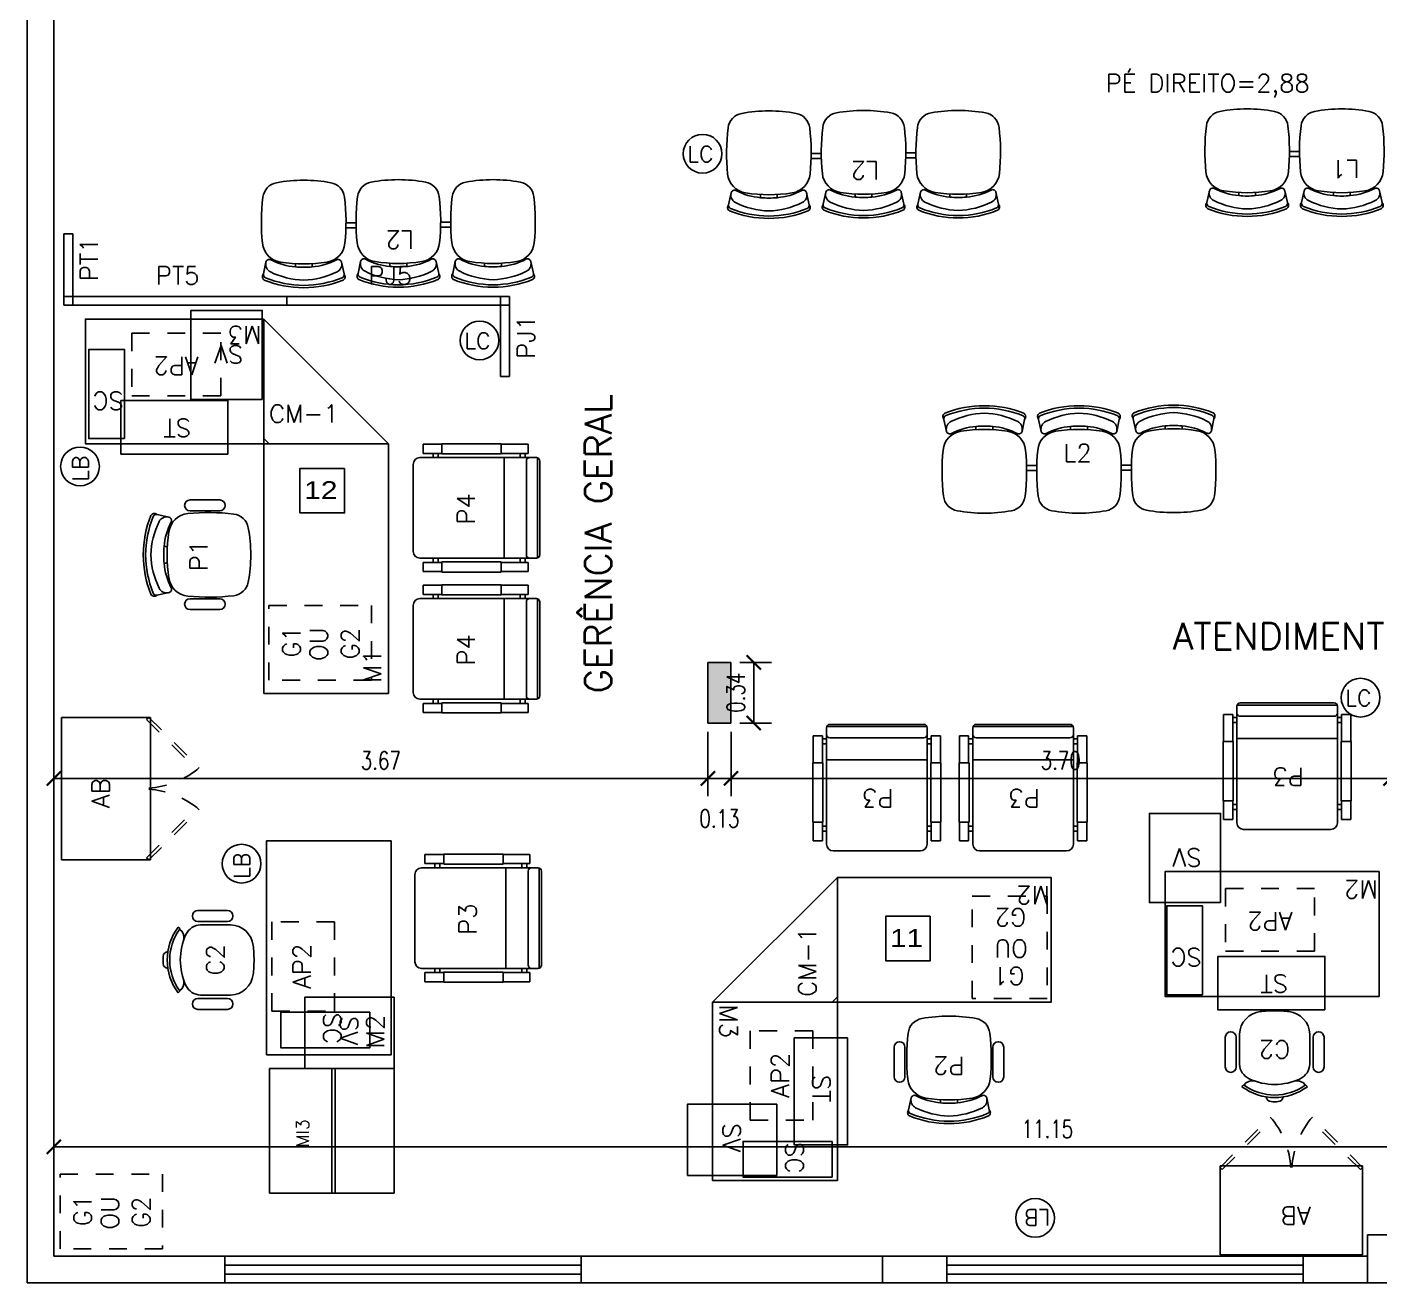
# Model space of a CAD drawing. Extents: x -36.1 to 57, y 1.4 to 46.9.
# Drawn here: x -12.51 to -4.92, y 2.07 to 9.11 of the extents above; entities that cross this region are included whole.
import ezdxf

# ---------------------------------------------------------------- set-up
doc = ezdxf.new("R2010")
doc.units = 0
doc.header["$LTSCALE"] = 0.02
doc.header["$PDMODE"] = 2
doc.linetypes.add('HIDDEN', pattern=[0.375, 0.25, -0.125])
doc.linetypes.add('HIDDEN2', pattern=[0.1875, 0.125, -0.0625])
doc.layers.get('0').update_dxf_attribs({"linetype": 'CONTINUOUS'})
doc.layers.get('DEFPOINTS').update_dxf_attribs({"linetype": 'CONTINUOUS'})
for name, color, linetype in [('ACESSORIOS', 6, 'CONTINUOUS'), ('BLOCOS', 1, 'CONTINUOUS'), ('CADEIRAS', 6, 'CONTINUOUS'), ('CODIGO', 6, 'CONTINUOUS'), ('COTAS', 6, 'CONTINUOUS'), ('DIVBIOMBO', 3, 'CONTINUOUS'), ('ESQUADRIA', 1, 'CONTINUOUS'), ('MESAS', 1, 'CONTINUOUS'), ('PAREDE-SOL', 251, 'CONTINUOUS'), ('PAREDES', 7, 'CONTINUOUS'), ('TEXTO', 7, 'CONTINUOUS'), ('TEXTO-F', 6, 'CONTINUOUS')]:
    doc.layers.add(name, color=color, linetype=linetype)
doc.styles.add('COTAS', font='romans.shx', dxfattribs={"width": 0.75})
doc.styles.add('NUMERO', font='arial.ttf', dxfattribs={"width": 1.2, "height": 0.4})
doc.styles.add('ROMANS', font='simplex.shx')
doc.dimstyles.new('COTAS', dxfattribs={"dimtxt": 0.1, "dimasz": 0.08, "dimexe": 0.1, "dimexo": 0.05, "dimgap": 0.05, "dimtad": 1, "dimzin": 0, "dimdsep": 46, "dimtxsty": 'COTAS', "dimblk1": 'ARCHTICK', "dimblk2": 'ARCHTICK', "dimsah": 1, "dimcen": 2.5, "dimclrt": 1, "dimadec": 0, "dimazin": 0, "dimtfac": 1, "dimtdec": 4, "dimtmove": 2, "dimatfit": 3, "dimldrblk": 'ARCHTICK', "dimfxl": 1, "dimtvp": 1, "dimtolj": 1, "dimtzin": 0, "dimarcsym": 0})

# ---------------------------------------------------------------- blocks, each defined once
blk = doc.blocks.new('MI3')
at = {"layer": 'MESAS'}
for p, q in [((0.7, 0), (0, 0)), ((0, -0.7), (0, 0)), ((0.7, -0.7), (0.7, 0)), ((0.7, -0.35), (0, -0.35)), ((0.7, -0.37), (0, -0.37)), ((0.7, -0.7), (0, -0.7))]:
    blk.add_line(p, q, dxfattribs=at)
at = {"layer": 'CODIGO', "style": 'ROMANS'}
blk.add_text('MI3', height=0.07, dxfattribs=at).set_placement((0.2581, -0.2223, -0.64))
blk = doc.blocks.new('LB')
at = {"layer": 'ACESSORIOS'}
blk.add_circle((0, 0), 0.1086, dxfattribs=at)
at = {"layer": 'CODIGO', "style": 'ROMANS'}
blk.add_text('LB', height=0.09, dxfattribs=at).set_placement((-0.0855, -0.047))
blk = doc.blocks.new('M2')
at = {"layer": 'MESAS'}
blk.add_lwpolyline([(0, 0), (0, 0.7), (1.2, 0.7), (1.2, 0)], close=True, dxfattribs=at)
at = {"layer": 'CODIGO', "style": 'ROMANS'}
blk.add_text('M2', height=0.1, dxfattribs=at).set_placement((0.0072, 0.0501))
blk = doc.blocks.new('P3')
at = {"layer": 'CADEIRAS'}
for p, q in [((0, 0), (0, -0.1057)), ((0, 0), (0.0517, 0)), ((0.0517, 0), (0.0517, -0.1057)), ((0.0752, -0.6353), (0.0752, 0.0183)), ((0.1128, 0.0559), (0.6016, 0.0559)), ((0.6392, -0.6353), (0.6392, 0.0183)), ((0.6627, 0), (0.7144, 0)), ((0.6627, 0), (0.6627, -0.1057)), ((0.7144, 0), (0.7144, -0.1057)), ((0.0517, -0.0557), (0.0752, -0.0557)), ((0.6392, -0.0557), (0.6627, -0.0557)), ((-0.0023, -0.4387), (-0.0023, -0.1057)), ((-0.0023, -0.1057), (0.054, -0.1057)), ((0.0517, -0.0839), (0.0752, -0.0839)), ((0.054, -0.4387), (0.054, -0.1057)), ((0.6392, -0.0839), (0.6627, -0.0839)), ((0.6604, -0.1057), (0.7167, -0.1057)), ((0.6604, -0.4387), (0.6604, -0.1057)), ((0.7167, -0.4387), (0.7167, -0.1057)), ((-0.0023, -0.4387), (0.054, -0.4387)), ((0, -0.4387), (0, -0.5891)), ((0.0517, -0.4387), (0.0517, -0.5891)), ((0.0752, -0.4545), (0.6392, -0.4545)), ((0.6604, -0.4387), (0.7167, -0.4387)), ((0.6627, -0.4387), (0.6627, -0.5891)), ((0.7144, -0.4387), (0.7144, -0.5891)), ((0, -0.5891), (0.0517, -0.5891)), ((0.0517, -0.5448), (0.0752, -0.5448)), ((0.0517, -0.573), (0.0752, -0.573)), ((0.6204, -0.5792), (0.094, -0.5792)), ((0.6627, -0.5448), (0.6392, -0.5448)), ((0.6627, -0.573), (0.6392, -0.573)), ((0.6627, -0.5891), (0.7144, -0.5891)), ((0.6381, -0.6416), (0.0763, -0.6416)), ((0.6204, -0.6541), (0.094, -0.6541))]:
    blk.add_line(p, q, dxfattribs=at)
for centre, radius, start, end in [((0.1128, 0.0183), 0.0376, 90, 180), ((0.6016, 0.0183), 0.0376, 0, 90), ((0.094, -0.598), 0.0188, 90, 180), ((0.6204, -0.598), 0.0188, 0, 90), ((0.094, -0.6353), 0.0188, 180, 270), ((0.6204, -0.6353), 0.0188, 270, 0)]:
    blk.add_arc(centre, radius, start, end, dxfattribs=at)
at = {"layer": 'CODIGO', "style": 'ROMANS'}
blk.add_text('P3', height=0.1, dxfattribs=at).set_placement((0.2635, -0.2902))
blk = doc.blocks.new('_ARCHTICK')
at = {"color": 0, "linetype": 'ByBlock', "const_width": 0.15}
blk.add_lwpolyline([(-0.5, -0.5), (0.5, 0.5)], dxfattribs=at)
blk = doc.blocks.new('*D62')
at = {"color": 0, "linetype": 'ByBlock'}
for p, q in [((-8.563, 24.1912), (-8.563, 23.8306)), ((-4.863, 24.1708), (-4.863, 23.8306)), ((-8.563, 23.9306), (-4.863, 23.9306))]:
    blk.add_line(p, q, dxfattribs=at)
at = {"layer": 'DEFPOINTS', "color": 0, "linetype": 'ByBlock'}
for p in [(-8.563, 24.2412), (-4.863, 24.2208), (-4.863, 23.9306)]:
    blk.add_point(p, dxfattribs=at)
at = {"color": 0, "linetype": 'ByBlock', "xscale": 0.08, "yscale": 0.08, "zscale": 0.08, "rotation": 180}
blk.add_blockref('_ARCHTICK', (-8.563, 23.9306), dxfattribs=at)
at = {"color": 0, "linetype": 'ByBlock', "xscale": 0.08, "yscale": 0.08, "zscale": 0.08}
blk.add_blockref('_ARCHTICK', (-4.863, 23.9306), dxfattribs=at)
at = {"color": 1, "linetype": 'ByBlock', "insert": (-6.713, 24.0306), "char_height": 0.1, "attachment_point": 5, "style": 'COTAS'}
blk.add_mtext('\\A1;3.70', dxfattribs=at)
blk = doc.blocks.new('*D61')
at = {"color": 0, "linetype": 'ByBlock'}
for p, q in [((-12.3626, 21.4003), (-12.3626, 21.964)), ((-1.2133, 21.3003), (-1.2133, 21.964)), ((-12.3626, 21.864), (-1.2133, 21.864))]:
    blk.add_line(p, q, dxfattribs=at)
at = {"layer": 'DEFPOINTS', "color": 0, "linetype": 'ByBlock'}
for p in [(-1.2133, 21.864), (-12.3626, 21.3503), (-1.2133, 21.2503)]:
    blk.add_point(p, dxfattribs=at)
at = {"color": 0, "linetype": 'ByBlock', "xscale": 0.08, "yscale": 0.08, "zscale": 0.08, "rotation": 180}
blk.add_blockref('_ARCHTICK', (-12.3626, 21.864), dxfattribs=at)
at = {"color": 0, "linetype": 'ByBlock', "xscale": 0.08, "yscale": 0.08, "zscale": 0.08}
blk.add_blockref('_ARCHTICK', (-1.2133, 21.864), dxfattribs=at)
at = {"color": 1, "linetype": 'ByBlock', "insert": (-6.788, 21.964), "char_height": 0.1, "attachment_point": 5, "style": 'COTAS'}
blk.add_mtext('\\A1;11.15', dxfattribs=at)
blk = doc.blocks.new('ST')
at = {"layer": 'ACESSORIOS'}
blk.add_lwpolyline([(0, 0), (0, -0.3), (0.6, -0.3), (0.6, 0)], close=True, dxfattribs=at)
at = {"layer": 'CODIGO', "style": 'ROMANS'}
blk.add_text('ST', height=0.1, dxfattribs=at).set_placement((0.2067, -0.1973))
blk = doc.blocks.new('M3')
at = {"layer": 'MESAS'}
blk.add_lwpolyline([(0, 0), (0, 0.7), (1, 0.7), (1, 0)], close=True, dxfattribs=at)
at = {"layer": 'CODIGO', "style": 'ROMANS'}
blk.add_text('M3', height=0.1, dxfattribs=at).set_placement((0.0126, 0.0393))
blk = doc.blocks.new('CM-1')
at = {"layer": 'MESAS'}
blk.add_lwpolyline([(-0.03, 0.7), (-0.03, 0.03), (0, 0), (0.67, 0)], close=True, dxfattribs=at)
at = {"layer": 'CODIGO', "style": 'ROMANS'}
blk.add_text('CM-1', height=0.1, dxfattribs=at).set_placement((0.0001, 0.1187))
blk = doc.blocks.new('*D63')
at = {"color": 0, "linetype": 'ByBlock'}
for p, q in [((-8.693, 24.1912), (-8.693, 23.8306)), ((-12.3626, 21.3003), (-12.3626, 24.0306)), ((-8.693, 23.9306), (-12.3626, 23.9306))]:
    blk.add_line(p, q, dxfattribs=at)
at = {"layer": 'DEFPOINTS', "color": 0, "linetype": 'ByBlock'}
for p in [(-8.693, 24.2412), (-12.3626, 23.9306), (-12.3626, 21.2503)]:
    blk.add_point(p, dxfattribs=at)
at = {"color": 0, "linetype": 'ByBlock', "xscale": 0.08, "yscale": 0.08, "zscale": 0.08, "rotation": 180}
blk.add_blockref('_ARCHTICK', (-12.3626, 23.9306), dxfattribs=at)
at = {"color": 0, "linetype": 'ByBlock', "xscale": 0.08, "yscale": 0.08, "zscale": 0.08}
blk.add_blockref('_ARCHTICK', (-8.693, 23.9306), dxfattribs=at)
at = {"color": 1, "linetype": 'ByBlock', "insert": (-10.5278, 24.0306), "char_height": 0.1, "attachment_point": 5, "style": 'COTAS'}
blk.add_mtext('\\A1;3.67', dxfattribs=at)
blk = doc.blocks.new('C2')
at = {"layer": 'CADEIRAS'}
for p, q in [((-0.1982, -0.0915), (-0.2039, -0.084)), ((-0.1822, -0.1051), (-0.1916, -0.0924)), ((0.141, -0.1051), (0.1505, -0.0924)), ((0.1571, -0.0915), (0.1627, -0.084)), ((-0.2978, -0.3612), (-0.2978, -0.1947)), ((-0.2367, -0.3612), (-0.2367, -0.1947)), ((0.1956, -0.3612), (0.1956, -0.1947)), ((0.2567, -0.3612), (0.2567, -0.1947)), ((-0.218, -0.3574), (-0.218, -0.237)), ((0.1768, -0.237), (0.1768, -0.3574))]:
    blk.add_line(p, q, dxfattribs=at)
for centre, radius, start, end in [((-0.0206, -0.3284), 0.329, 86.41668, 93.58332), ((-0.0206, -0.3284), 0.3055, 53.1301, 126.8699), ((-0.0206, -0.3284), 0.2914, 54.0396, 125.9604), ((-0.0394, -0.0281), 0.0282, 93.58332, 176.62809), ((-0.0018, -0.0281), 0.0282, 3.37191, 86.41668), ((-0.1236, -0.2134), 0.094, 114.93883, 178.30739), ((-0.1944, -0.0887), 0.0047, 216.8699, 305.9604), ((-0.1458, -0.0545), 0.0623, 234.34051, 285.73963), ((-0.0206, -0.435), 0.3384, 90, 114.93883), ((-0.0206, -0.435), 0.3384, 65.06117, 90), ((0.1047, -0.0545), 0.0623, 254.26037, 305.65949), ((0.0825, -0.2134), 0.094, 1.69261, 65.06117), ((0.1533, -0.0887), 0.0047, 234.0396, 323.1301), ((-0.2672, -0.1947), 0.0306, 0, 180), ((0.675, -0.237), 0.893, 178.30739, 180), ((-0.7162, -0.237), 0.893, 0, 1.69261), ((0.2261, -0.1947), 0.0306, 0, 180), ((-0.2672, -0.3612), 0.0306, 180, 0), ((0.487, -0.3574), 0.705, 180, 181.72928), ((-0.0861, -0.3747), 0.1316, 181.72928, 263.15503), ((0.045, -0.3747), 0.1316, 276.84497, 358.27072), ((-0.5282, -0.3574), 0.705, 358.27072, 360), ((0.2261, -0.3612), 0.0306, 180, 0), ((-0.0206, 0.1713), 0.6815, 263.15503, 270), ((-0.0206, 0.1713), 0.6815, 270, 276.84497)]:
    blk.add_arc(centre, radius, start, end, dxfattribs=at)
at = {"layer": 'CODIGO', "style": 'ROMANS'}
blk.add_text('C2', height=0.1, dxfattribs=at).set_placement((-0.1076, -0.3426))
blk = doc.blocks.new('AP2')
at = {"layer": 'ACESSORIOS', "linetype": 'HIDDEN'}
blk.add_lwpolyline([(0, 0), (0, -0.35), (0.5, -0.35), (0.5, 0)], close=True, dxfattribs=at)
at = {"layer": 'CODIGO', "style": 'ROMANS'}
blk.add_text('AP2', height=0.1, dxfattribs=at).set_placement((0.1246, -0.2173))
blk = doc.blocks.new('P1')
at = {"layer": 'CADEIRAS'}
for p, q in [((0, 0), (0, 0.0179)), ((0.094, 0), (0.094, 0.0179)), ((-0.2599, -0.2945), (-0.2599, -0.128)), ((-0.1988, -0.2945), (-0.1988, -0.128)), ((0.2939, -0.2945), (0.2939, -0.128)), ((0.355, -0.2945), (0.355, -0.128))]:
    blk.add_line(p, q, dxfattribs=at)
for points in [[(0.2736, 0.059, 0.481357), (0.2683, 0.0917, 0.097119), (0.047, 0.1343, 0.097119), (-0.1743, 0.0917, 0.481357), (-0.1796, 0.059)], [(0, 0.0179, 0.100785), (-0.1375, -0.0221, -0.49505), (-0.1646, -0.0095), (-0.1793, 0.0573, -0.365963), (-0.168, 0.0787, -0.0944), (0.047, 0.1213, -0.0944), (0.262, 0.0787, -0.365963), (0.2733, 0.0573), (0.2586, -0.0095, -0.49505), (0.2315, -0.0221, 0.100785), (0.094, 0.0179, 0.100785)], [(0.2592, -0.0068, 0.344642), (0.2342, 0.0454, 0.1068), (0.047, 0.0925, 0.1068), (-0.1402, 0.0454, 0.344642), (-0.1652, -0.0068)]]:
    blk.add_lwpolyline(points, format="xyb", dxfattribs=at)
blk.add_lwpolyline([(-0.084, -0.0089, 0.340817), (-0.1843, -0.1148, 0.05523), (-0.182, -0.3735, 0.328643), (-0.1056, -0.4548, 0.09095), (0.1996, -0.4548, 0.328643), (0.276, -0.3735, 0.05523), (0.2783, -0.1148, 0.340817), (0.178, -0.0089, 0.077917)], format="xyb", close=True, dxfattribs=at)
for centre, radius, start, end in [((0.047, -0.4945), 0.5146, 84.75947, 95.24053), ((-0.2294, -0.128), 0.0306, 0, 180), ((0.3245, -0.128), 0.0306, 0, 180), ((-0.2294, -0.2945), 0.0306, 180, 0), ((0.3245, -0.2945), 0.0306, 180, 0)]:
    blk.add_arc(centre, radius, start, end, dxfattribs=at)
at = {"layer": 'CODIGO', "style": 'ROMANS'}
blk.add_text('P1', height=0.1, dxfattribs=at).set_placement((-0.0456, -0.2262))
blk = doc.blocks.new('AB')
at = {"layer": 'CODIGO', "linetype": 'HIDDEN2'}
for p, q in [((0, -0.491), (0.281, -0.7729)), ((0.0127, -0.4782), (0.2937, -0.7602)), ((0.7873, -0.4782), (0.5063, -0.7602)), ((0.8, -0.491), (0.519, -0.7729)), ((0.281, -0.7729), (0.2937, -0.7602)), ((0.519, -0.7729), (0.5063, -0.7602))]:
    blk.add_line(p, q, dxfattribs=at)
for centre, start, end in [((-0.0946, -0.4559), 321.91991, 355.92269), ((0.8946, -0.4559), 184.07731, 218.08009)]:
    blk.add_arc(centre, 0.4933, start, end, dxfattribs=at)
at = {"layer": 'MESAS'}
for p, q in [((0, 0), (0.8, 0)), ((0, 0), (0, -0.5)), ((0.8, 0), (0.8, -0.5)), ((0, -0.5), (0.013, -0.5)), ((0.013, -0.5), (0.782, -0.5)), ((0.782, -0.5), (0.8, -0.5)), ((0.8, -0.5), (0.787, -0.5))]:
    blk.add_line(p, q, dxfattribs=at)
at = {"layer": 'MESAS', "linetype": 'HIDDEN2'}
for p, q in [((0.0127, -0.4782), (0, -0.491)), ((0.7873, -0.4782), (0.8, -0.491))]:
    blk.add_line(p, q, dxfattribs=at)
at = {"layer": 'CODIGO', "style": 'ROMANS'}
blk.add_text('AB', height=0.1, dxfattribs=at).set_placement((0.291, -0.2702))
blk = doc.blocks.new('G1OUG2')
at = {"layer": 'ACESSORIOS', "linetype": 'HIDDEN'}
blk.add_lwpolyline([(0, 0), (-0.42, 0), (-0.42, 0.575), (0, 0.575)], close=True, dxfattribs=at)
at = {"layer": 'CODIGO', "style": 'ROMANS'}
for s, p in [('G1', (-0.2929, 0.3982)), ('OU', (-0.3119, 0.245)), ('G2', (-0.3024, 0.0697))]:
    blk.add_text(s, height=0.1, dxfattribs=at).set_placement(p)
blk = doc.blocks.new('SC')
at = {"layer": 'ACESSORIOS'}
blk.add_lwpolyline([(0, 0), (0, -0.5), (0.2, -0.5), (0.2, 0)], close=True, dxfattribs=at)
at = {"layer": 'CODIGO', "style": 'ROMANS'}
blk.add_text('SC', height=0.1, dxfattribs=at).set_placement((0.0035, -0.2615))
blk = doc.blocks.new('SV')
at = {"layer": 'ACESSORIOS'}
blk.add_lwpolyline([(0, 0), (0, -0.5), (0.4, -0.5), (0.4, 0)], close=True, dxfattribs=at)
at = {"layer": 'CODIGO', "style": 'ROMANS'}
blk.add_text('SV', height=0.1, dxfattribs=at).set_placement((0.107, -0.3031))
blk = doc.blocks.new('*D59')
at = {"color": 0, "linetype": 'ByBlock'}
for p, q in [((-8.513, 24.5812), (-8.3358, 24.5812)), ((-8.4358, 24.2412), (-8.4358, 24.5812)), ((-8.513, 24.2412), (-8.3358, 24.2412))]:
    blk.add_line(p, q, dxfattribs=at)
at = {"layer": 'DEFPOINTS', "color": 0, "linetype": 'ByBlock'}
for p in [(-8.563, 24.5812), (-8.4358, 24.5812), (-8.563, 24.2412)]:
    blk.add_point(p, dxfattribs=at)
at = {"color": 0, "linetype": 'ByBlock', "xscale": 0.08, "yscale": 0.08, "zscale": 0.08}
for p, rotation in [((-8.4358, 24.5812), 90), ((-8.4358, 24.2412), 270)]:
    blk.add_blockref('_ARCHTICK', p, dxfattribs=dict(at, rotation=rotation))
at = {"color": 1, "linetype": 'ByBlock', "insert": (-8.5358, 24.4112), "char_height": 0.1, "attachment_point": 5, "rotation": 90, "style": 'COTAS'}
blk.add_mtext('\\A1;0.34', dxfattribs=at)
blk = doc.blocks.new('*D64')
at = {"color": 0, "linetype": 'ByBlock'}
for p, q in [((-8.693, 24.1912), (-8.693, 23.8306)), ((-8.563, 24.1912), (-8.563, 23.8306)), ((-8.693, 23.9306), (-8.563, 23.9306))]:
    blk.add_line(p, q, dxfattribs=at)
at = {"layer": 'DEFPOINTS', "color": 0, "linetype": 'ByBlock'}
for p in [(-8.693, 24.2412), (-8.563, 24.2412), (-8.563, 23.9306)]:
    blk.add_point(p, dxfattribs=at)
at = {"color": 0, "linetype": 'ByBlock', "xscale": 0.08, "yscale": 0.08, "zscale": 0.08, "rotation": 180}
blk.add_blockref('_ARCHTICK', (-8.693, 23.9306), dxfattribs=at)
at = {"color": 0, "linetype": 'ByBlock', "xscale": 0.08, "yscale": 0.08, "zscale": 0.08}
blk.add_blockref('_ARCHTICK', (-8.563, 23.9306), dxfattribs=at)
at = {"color": 1, "linetype": 'ByBlock', "insert": (-8.628, 23.7056), "char_height": 0.1, "attachment_point": 5, "style": 'COTAS'}
blk.add_mtext('\\A1;0.13', dxfattribs=at)
blk = doc.blocks.new('LC')
at = {"layer": 'ACESSORIOS'}
blk.add_circle((0, 0), 0.1086, dxfattribs=at)
at = {"layer": 'CODIGO', "style": 'ROMANS'}
blk.add_text('LC', height=0.09, dxfattribs=at).set_placement((-0.0855, -0.047))
blk = doc.blocks.new('A$C33302E0F')
at = {"layer": 'CADEIRAS'}
for p, q in [((0.1848, 0.4548), (0.1848, 0.4727)), ((0.2788, 0.4548), (0.2788, 0.4727)), ((0.7159, 0.4548), (0.7159, 0.4727)), ((0.8099, 0.4548), (0.8099, 0.4727)), ((1.247, 0.4578), (1.247, 0.4757)), ((1.341, 0.4578), (1.341, 0.4757)), ((0.4682, 0.2529), (0.5265, 0.2529)), ((0.4682, 0.2529), (0.4779, 0.2529)), ((0.9994, 0.2559), (1.0576, 0.2559)), ((1.0003, 0.2277), (1.0567, 0.2277)), ((0.4692, 0.2247), (0.5256, 0.2247))]:
    blk.add_line(p, q, dxfattribs=at)
for points in [[(0.4584, 0.5138, 0.481357), (0.4531, 0.5465, 0.097119), (0.2318, 0.5891, 0.097119), (0.0105, 0.5465, 0.481357), (0.0052, 0.5138)], [(0.1848, 0.4727, 0.100785), (0.0473, 0.4327, -0.49505), (0.0202, 0.4453), (0.0055, 0.5121, -0.365963), (0.0168, 0.5335, -0.0944), (0.2318, 0.5761, -0.0944), (0.4468, 0.5335, -0.365963), (0.4581, 0.5121), (0.4434, 0.4453, -0.49505), (0.4163, 0.4327, 0.100785), (0.2788, 0.4727, 0.100785)], [(0.444, 0.448, 0.344642), (0.419, 0.5003, 0.1068), (0.2318, 0.5474, 0.1068), (0.0446, 0.5003, 0.344642), (0.0196, 0.448)], [(0.9895, 0.5138, 0.481357), (0.9842, 0.5465, 0.097119), (0.7629, 0.5891, 0.097119), (0.5417, 0.5465, 0.481357), (0.5363, 0.5138)], [(0.7159, 0.4727, 0.100785), (0.5784, 0.4327, -0.49505), (0.5513, 0.4453), (0.5366, 0.5121, -0.365963), (0.548, 0.5335, -0.0944), (0.7629, 0.5761, -0.0944), (0.9779, 0.5335, -0.365963), (0.9892, 0.5121), (0.9746, 0.4453, -0.49505), (0.9475, 0.4327, 0.100785), (0.8099, 0.4727, 0.100785)], [(0.9752, 0.448, 0.344642), (0.9501, 0.5003, 0.1068), (0.7629, 0.5474, 0.1068), (0.5758, 0.5003, 0.344642), (0.5507, 0.448)], [(1.5206, 0.5168, 0.481357), (1.5153, 0.5495, 0.097119), (1.294, 0.5921, 0.097119), (1.0728, 0.5495, 0.481357), (1.0675, 0.5168)], [(1.247, 0.4757, 0.100785), (1.1095, 0.4357, -0.49505), (1.0824, 0.4483), (1.0677, 0.5151, -0.365963), (1.0791, 0.5365, -0.0944), (1.294, 0.5791, -0.0944), (1.509, 0.5365, -0.365963), (1.5203, 0.5151), (1.5057, 0.4483, -0.49505), (1.4786, 0.4357, 0.100785), (1.341, 0.4757, 0.100785)], [(1.5063, 0.451, 0.344642), (1.4812, 0.5032, 0.1068), (1.294, 0.5504, 0.1068), (1.1069, 0.5032, 0.344642), (1.0818, 0.451)]]:
    blk.add_lwpolyline(points, format="xyb", dxfattribs=at)
for points in [[(0.1008, 0.4459, 0.340817), (0.0005, 0.3401, 0.05523), (0.0028, 0.0813, 0.328643), (0.0792, 0, 0.09095), (0.3844, 0, 0.328643), (0.4608, 0.0813, 0.05523), (0.4631, 0.3401, 0.340817), (0.3628, 0.4459, 0.077917)], [(0.6319, 0.4459, 0.340817), (0.5316, 0.3401, 0.05523), (0.5339, 0.0813, 0.328643), (0.6103, 0, 0.09095), (0.9156, 0, 0.328643), (0.9919, 0.0813, 0.05523), (0.9942, 0.3401, 0.340817), (0.894, 0.4459, 0.077917)], [(1.163, 0.4489, 0.340817), (1.0627, 0.343, 0.05523), (1.065, 0.0843, 0.328643), (1.1414, 0.003, 0.09095), (1.4467, 0.003, 0.328643), (1.523, 0.0843, 0.05523), (1.5254, 0.343, 0.340817), (1.4251, 0.4489, 0.077917)]]:
    blk.add_lwpolyline(points, format="xyb", close=True, dxfattribs=at)
for centre in [(0.2318, -0.0397), (0.7629, -0.0397), (1.294, -0.0367)]:
    blk.add_arc(centre, 0.5146, 84.75947, 95.24053, dxfattribs=at)
at = {"layer": 'CODIGO', "style": 'ROMANS'}
blk.add_text('L2', height=0.1, dxfattribs=at).set_placement((0.6757, 0.2737))
blk = doc.blocks.new('P2')
at = {"layer": 'CADEIRAS'}
for p, q in [((0, 0), (0, 0.0179)), ((0.094, 0), (0.094, 0.0179)), ((-0.2599, -0.2945), (-0.2599, -0.128)), ((-0.1988, -0.2945), (-0.1988, -0.128)), ((0.2939, -0.2945), (0.2939, -0.128)), ((0.355, -0.2945), (0.355, -0.128))]:
    blk.add_line(p, q, dxfattribs=at)
for points in [[(0.2736, 0.059, 0.481357), (0.2683, 0.0917, 0.097119), (0.047, 0.1343, 0.097119), (-0.1743, 0.0917, 0.481357), (-0.1796, 0.059)], [(0, 0.0179, 0.100785), (-0.1375, -0.0221, -0.49505), (-0.1646, -0.0095), (-0.1793, 0.0573, -0.365963), (-0.168, 0.0787, -0.0944), (0.047, 0.1213, -0.0944), (0.262, 0.0787, -0.365963), (0.2733, 0.0573), (0.2586, -0.0095, -0.49505), (0.2315, -0.0221, 0.100785), (0.094, 0.0179, 0.100785)], [(0.2592, -0.0068, 0.344642), (0.2342, 0.0454, 0.1068), (0.047, 0.0925, 0.1068), (-0.1402, 0.0454, 0.344642), (-0.1652, -0.0068)]]:
    blk.add_lwpolyline(points, format="xyb", dxfattribs=at)
blk.add_lwpolyline([(-0.084, -0.0089, 0.340817), (-0.1843, -0.1148, 0.05523), (-0.182, -0.3735, 0.328643), (-0.1056, -0.4548, 0.09095), (0.1996, -0.4548, 0.328643), (0.276, -0.3735, 0.05523), (0.2783, -0.1148, 0.340817), (0.178, -0.0089, 0.077917)], format="xyb", close=True, dxfattribs=at)
for centre, radius, start, end in [((0.047, -0.4945), 0.5146, 84.75947, 95.24053), ((-0.2294, -0.128), 0.0306, 0, 180), ((0.3245, -0.128), 0.0306, 0, 180), ((-0.2294, -0.2945), 0.0306, 180, 0), ((0.3245, -0.2945), 0.0306, 180, 0)]:
    blk.add_arc(centre, radius, start, end, dxfattribs=at)
at = {"layer": 'CODIGO', "style": 'ROMANS'}
blk.add_text('P2', height=0.1, dxfattribs=at).set_placement((-0.0398, -0.2408))
blk = doc.blocks.new('A$C2DC308E3')
at = {"layer": 'CADEIRAS'}
for p, q in [((0.1848, 0.4548), (0.1848, 0.4727)), ((0.2788, 0.4548), (0.2788, 0.4727)), ((0.7159, 0.4548), (0.7159, 0.4727)), ((0.8099, 0.4548), (0.8099, 0.4727)), ((0.4682, 0.2529), (0.5265, 0.2529)), ((0.4682, 0.2529), (0.4779, 0.2529)), ((0.4692, 0.2247), (0.5256, 0.2247))]:
    blk.add_line(p, q, dxfattribs=at)
for points in [[(0.4584, 0.5138, 0.481357), (0.4531, 0.5465, 0.097119), (0.2318, 0.5891, 0.097119), (0.0105, 0.5465, 0.481357), (0.0052, 0.5138)], [(0.1848, 0.4727, 0.100785), (0.0473, 0.4327, -0.49505), (0.0202, 0.4453), (0.0055, 0.5121, -0.365963), (0.0168, 0.5335, -0.0944), (0.2318, 0.5761, -0.0944), (0.4468, 0.5335, -0.365963), (0.4581, 0.5121), (0.4434, 0.4453, -0.49505), (0.4163, 0.4327, 0.100785), (0.2788, 0.4727, 0.100785)], [(0.444, 0.448, 0.344642), (0.419, 0.5003, 0.1068), (0.2318, 0.5474, 0.1068), (0.0446, 0.5003, 0.344642), (0.0196, 0.448)], [(0.9895, 0.5138, 0.481357), (0.9842, 0.5465, 0.097119), (0.7629, 0.5891, 0.097119), (0.5417, 0.5465, 0.481357), (0.5363, 0.5138)], [(0.7159, 0.4727, 0.100785), (0.5784, 0.4327, -0.49505), (0.5513, 0.4453), (0.5366, 0.5121, -0.365963), (0.548, 0.5335, -0.0944), (0.7629, 0.5761, -0.0944), (0.9779, 0.5335, -0.365963), (0.9892, 0.5121), (0.9746, 0.4453, -0.49505), (0.9475, 0.4327, 0.100785), (0.8099, 0.4727, 0.100785)], [(0.9752, 0.448, 0.344642), (0.9501, 0.5003, 0.1068), (0.7629, 0.5474, 0.1068), (0.5758, 0.5003, 0.344642), (0.5507, 0.448)]]:
    blk.add_lwpolyline(points, format="xyb", dxfattribs=at)
for points in [[(0.1008, 0.4459, 0.340817), (0.0005, 0.3401, 0.05523), (0.0028, 0.0813, 0.328643), (0.0792, 0, 0.09095), (0.3844, 0, 0.328643), (0.4608, 0.0813, 0.05523), (0.4631, 0.3401, 0.340817), (0.3629, 0.4459, 0.077917)], [(0.6319, 0.4459, 0.340817), (0.5316, 0.3401, 0.05523), (0.5339, 0.0813, 0.328643), (0.6103, 0, 0.09095), (0.9156, 0, 0.328643), (0.9919, 0.0813, 0.05523), (0.9942, 0.3401, 0.340817), (0.894, 0.4459, 0.077917)]]:
    blk.add_lwpolyline(points, format="xyb", close=True, dxfattribs=at)
for centre in [(0.2318, -0.0397), (0.7629, -0.0397)]:
    blk.add_arc(centre, 0.5146, 84.75947, 95.24053, dxfattribs=at)
at = {"layer": 'CODIGO', "style": 'ROMANS'}
blk.add_text('L1', height=0.1, dxfattribs=at).set_placement((0.1328, 0.273))

msp = doc.modelspace()

# ---------------------------------------------------------------- hatches: boundary and pattern name
at = {"layer": 'PAREDE-SOL'}
msp.add_hatch(color=256, dxfattribs=at).paths.add_polyline_path([(-8.5633, 5.5478), (-8.6933, 5.5478), (-8.6933, 5.2078), (-8.5633, 5.2078)])

# ---------------------------------------------------------------- linework, layer by layer
at = {"layer": 'CADEIRAS'}
for p, q in [((-10.2905, 6.7717), (-10.1848, 6.7717)), ((-10.2905, 6.72), (-10.2905, 6.7717)), ((-9.8518, 6.774), (-10.1848, 6.774)), ((-10.1848, 6.7177), (-10.1848, 6.774)), ((-9.8518, 6.7177), (-9.8518, 6.774)), ((-9.8518, 6.7717), (-9.7013, 6.7717)), ((-9.7013, 6.72), (-9.7013, 6.7717)), ((-9.6552, 6.6965), (-10.3088, 6.6965)), ((-10.2905, 6.72), (-10.1848, 6.72)), ((-10.2347, 6.6965), (-10.2347, 6.72)), ((-10.2065, 6.6965), (-10.2065, 6.72)), ((-9.8518, 6.7177), (-10.1848, 6.7177)), ((-9.8518, 6.72), (-9.7013, 6.72)), ((-9.836, 6.1325), (-9.836, 6.6965)), ((-9.7457, 6.72), (-9.7457, 6.6965)), ((-9.7175, 6.72), (-9.7175, 6.6965)), ((-9.6488, 6.6954), (-9.6488, 6.1336)), ((-10.3464, 6.1701), (-10.3464, 6.6589)), ((-9.7113, 6.6777), (-9.7113, 6.1513)), ((-9.6364, 6.6777), (-9.6364, 6.1513)), ((-9.6552, 6.1325), (-10.3088, 6.1325)), ((-10.2905, 6.0573), (-10.2905, 6.109)), ((-10.2905, 6.109), (-10.1848, 6.109)), ((-10.2347, 6.109), (-10.2347, 6.1325)), ((-10.2065, 6.109), (-10.2065, 6.1325)), ((-9.8518, 6.1113), (-10.1848, 6.1113)), ((-10.1848, 6.055), (-10.1848, 6.1113)), ((-9.8518, 6.055), (-9.8518, 6.1113)), ((-9.8518, 6.109), (-9.7013, 6.109)), ((-9.7457, 6.109), (-9.7457, 6.1325)), ((-9.7175, 6.109), (-9.7175, 6.1325)), ((-9.7013, 6.0573), (-9.7013, 6.109)), ((-10.2905, 6.0573), (-10.1848, 6.0573)), ((-9.8518, 6.055), (-10.1848, 6.055)), ((-9.8518, 6.0573), (-9.7013, 6.0573)), ((-10.2905, 5.9808), (-10.1848, 5.9808)), ((-10.2905, 5.9291), (-10.2905, 5.9808)), ((-10.2905, 5.9291), (-10.1848, 5.9291)), ((-10.2347, 5.9056), (-10.2347, 5.9291)), ((-10.2065, 5.9056), (-10.2065, 5.9291)), ((-9.8518, 5.9831), (-10.1848, 5.9831)), ((-10.1848, 5.9268), (-10.1848, 5.9831)), ((-9.8518, 5.9268), (-10.1848, 5.9268)), ((-9.8518, 5.9268), (-9.8518, 5.9831)), ((-9.8518, 5.9808), (-9.7013, 5.9808)), ((-9.8518, 5.9291), (-9.7013, 5.9291)), ((-9.7457, 5.9291), (-9.7457, 5.9056)), ((-9.7175, 5.9291), (-9.7175, 5.9056)), ((-9.7013, 5.9291), (-9.7013, 5.9808)), ((-10.3464, 5.3792), (-10.3464, 5.868)), ((-9.6552, 5.9056), (-10.3088, 5.9056)), ((-9.836, 5.3416), (-9.836, 5.9056)), ((-9.7113, 5.8868), (-9.7113, 5.3604)), ((-9.6488, 5.9045), (-9.6488, 5.3427)), ((-9.6364, 5.8868), (-9.6364, 5.3604)), ((-9.6552, 5.3416), (-10.3088, 5.3416)), ((-10.2905, 5.2664), (-10.2905, 5.3181)), ((-10.2905, 5.3181), (-10.1848, 5.3181)), ((-10.2347, 5.3181), (-10.2347, 5.3416)), ((-10.2065, 5.3181), (-10.2065, 5.3416)), ((-9.8518, 5.3204), (-10.1848, 5.3204)), ((-10.1848, 5.2641), (-10.1848, 5.3204)), ((-9.8518, 5.2641), (-9.8518, 5.3204)), ((-9.8518, 5.3181), (-9.7013, 5.3181)), ((-9.7457, 5.3181), (-9.7457, 5.3416)), ((-9.7175, 5.3181), (-9.7175, 5.3416)), ((-9.7013, 5.2664), (-9.7013, 5.3181)), ((-10.2905, 5.2664), (-10.1848, 5.2664)), ((-9.8518, 5.2641), (-10.1848, 5.2641)), ((-9.8518, 5.2664), (-9.7013, 5.2664))]:
    msp.add_line(p, q, dxfattribs=at)
for centre, radius, start, end in [((-10.3088, 6.6589), 0.0376, 90, 180), ((-9.6925, 6.6777), 0.0188, 90, 180), ((-9.6552, 6.6777), 0.0188, 0, 90), ((-10.3088, 6.1701), 0.0376, 180, 270), ((-9.6925, 6.1513), 0.0188, 180, 270), ((-9.6552, 6.1513), 0.0188, 270, 0), ((-10.3088, 5.868), 0.0376, 90, 180), ((-9.6925, 5.8868), 0.0188, 90, 180), ((-9.6552, 5.8868), 0.0188, 0, 90), ((-10.3088, 5.3792), 0.0376, 180, 270), ((-9.6925, 5.3604), 0.0188, 180, 270), ((-9.6552, 5.3604), 0.0188, 270, 0)]:
    msp.add_arc(centre, radius, start, end, dxfattribs=at)
at = {"layer": 'DIVBIOMBO'}
for p, q in [((-12.3057, 7.9512), (-12.2557, 7.9512)), ((-12.3057, 7.9512), (-12.3057, 7.5512)), ((-12.2557, 7.9512), (-12.2557, 7.5512)), ((-11.0557, 7.6012), (-12.3057, 7.6012)), ((-11.0557, 7.6012), (-11.0557, 7.5512)), ((-12.3057, 7.5512), (-11.0557, 7.5512))]:
    msp.add_line(p, q, dxfattribs=at)
at = {"layer": 'DIVBIOMBO', "color": 250}
for p, q in [((-11.0557, 7.6012), (-9.8557, 7.6012)), ((-9.8057, 7.6012), (-9.8557, 7.6012)), ((-9.8557, 7.1512), (-9.8557, 7.6012)), ((-9.8057, 7.6012), (-9.8057, 7.1512)), ((-11.0557, 7.5512), (-9.8557, 7.5512)), ((-9.8557, 7.5512), (-9.8057, 7.5512)), ((-9.8057, 7.1512), (-9.8557, 7.1512))]:
    msp.add_line(p, q, dxfattribs=at)
at = {"layer": 'ESQUADRIA'}
for p, q in [((-11.4026, 2.2169), (-9.4026, 2.2169)), ((-7.3526, 2.2169), (-5.3526, 2.2169)), ((-11.4026, 2.1669), (-9.4026, 2.1669)), ((-7.3526, 2.1669), (-5.3526, 2.1669)), ((-11.4026, 2.1169), (-9.4026, 2.1169)), ((-11.4026, 2.0669), (-9.4026, 2.0669)), ((-7.3526, 2.1169), (-5.3526, 2.1169)), ((-7.3526, 2.0669), (-5.3526, 2.0669))]:
    msp.add_line(p, q, dxfattribs=at)
at = {"layer": 'MESAS'}
for p, q in [((-11.1851, 5.3742), (-11.1851, 6.7742)), ((-11.1851, 6.7742), (-10.4851, 6.7742)), ((-10.4851, 6.7742), (-10.4851, 5.3742)), ((-10.4851, 5.3742), (-11.1851, 5.3742))]:
    msp.add_line(p, q, dxfattribs=at)
msp.add_lwpolyline([(-11.1701, 3.3461), (-11.1701, 4.5461), (-10.4701, 4.5461), (-10.4701, 3.3461)], close=True, dxfattribs=at)
at = {"layer": 'PAREDES'}
for p, q in [((-12.5126, 2.0669), (-12.5126, 14.6269)), ((-12.3626, 2.2169), (-12.3626, 14.4769)), ((-8.6933, 5.2078), (-8.6933, 5.5478)), ((-8.6933, 5.5478), (-8.5633, 5.5478)), ((-8.5633, 5.2078), (-8.5633, 5.5478)), ((-8.6933, 5.2078), (-8.5633, 5.2078)), ((-4.9926, 2.3369), (-4.9926, 2.2169)), ((-4.9926, 2.3369), (-4.8426, 2.3369)), ((-12.3626, 2.2169), (-11.4026, 2.2169)), ((-11.4026, 2.0669), (-11.4026, 2.2169)), ((-9.4028, 2.2169), (-7.7126, 2.2169)), ((-9.4028, 2.0669), (-9.4028, 2.2169)), ((-7.7126, 2.2169), (-7.7126, 2.0669)), ((-7.7126, 2.2169), (-7.3526, 2.2169)), ((-7.3526, 2.2169), (-7.3526, 2.0669)), ((-5.3526, 2.2169), (-4.9926, 2.2169)), ((-5.3526, 2.2169), (-5.3526, 2.0669)), ((-4.9926, 2.0669), (-4.9926, 2.2169)), ((-12.5126, 2.0669), (-11.4026, 2.0669)), ((-9.4028, 2.0669), (-7.7126, 2.0669)), ((-7.7126, 2.0669), (-7.3526, 2.0669)), ((-4.9926, 2.0669), (-5.3526, 2.0669)), ((-4.9926, 2.0669), (-1.0081, 2.0669))]:
    msp.add_line(p, q, dxfattribs=at)
at = {"layer": 'TEXTO-F', "color": 150}
for points in [[(-10.7313, 6.6365), (-10.7313, 6.3865), (-10.9813, 6.3865), (-10.9813, 6.6365)], [(-7.4448, 4.1242), (-7.4448, 3.8742), (-7.6948, 3.8742), (-7.6948, 4.1242)]]:
    msp.add_lwpolyline(points, close=True, dxfattribs=at)

# ---------------------------------------------------------------- block references
for name, p, rotation in [('SV', (-11.193, 7.0226), 180), ('M3', (-11.1851, 7.4742), 180), ('AP2', (-11.4256, 7.0439), 180), ('SC', (-11.9668, 6.8036), 180), ('ST', (-11.3858, 6.7166), 180), ('LB', (-12.2155, 6.647), 90), ('G1OUG2', (-10.5805, 5.8677), 90), ('P3', (-5.0853, 4.6664), 180), ('AB', (-12.32, 4.4396), 90), ('P3', (-7.3878, 4.5462), 180), ('P3', (-6.5671, 4.5462), 180), ('SV', (-5.8158, 4.2008), 180), ('LB', (-11.3092, 4.4188), 90), ('P3', (-10.2808, 3.7563), 90), ('CM-1', (-7.9663, 3.6721), 89.99999999999999), ('M2', (-6.7663, 4.3421), 180), ('M2', (-4.9272, 4.3745), 180), ('AP2', (-5.2884, 3.9287), 180), ('G1OUG2', (-7.2091, 4.2373), 180), ('SC', (-5.9185, 3.6826), 180), ('C2', (-11.7493, 3.8991), 90), ('AP2', (-11.1384, 3.5919), 90), ('ST', (-5.2309, 3.5988), 180), ('SV', (-10.4533, 3.6704), 270), ('SC', (-10.5888, 3.5866), 270), ('M3', (-8.6663, 3.6421), 270), ('C2', (-5.5333, 3.0839), 180), ('AP2', (-8.4546, 2.9809), 90), ('ST', (-7.9086, 3.4415), 270), ('SV', (-8.3066, 3.0703), 270), ('AB', (-5.0191, 2.2242), 180), ('SC', (-7.9956, 2.8604), 270), ('G1OUG2', (-11.7525, 2.6778), 90), ('LB', (-6.8565, 2.4317), 180)]:
    msp.add_blockref(name, p, dxfattribs=dict(rotation=rotation))
msp.add_blockref('CM-1', (-11.1551, 6.7742))
at = {"layer": 'BLOCOS'}
for p in [(-8.7226, 8.4015), (-9.9737, 7.3539), (-5.031, 5.3501)]:
    msp.add_blockref('LC', p, dxfattribs=at)
for name, p, rotation in [('P1', (-11.726, 6.1041), 90), ('P2', (-7.293, 3.0952), 180), ('MI3', (-11.1533, 2.5704), 90)]:
    msp.add_blockref(name, p, dxfattribs=dict(at, rotation=rotation))
at = {"layer": 'PAREDES', "rotation": 180}
for name, p in [('A$C2DC308E3', (-4.9041, 8.639)), ('A$C33302E0F', (-7.0564, 8.6306)), ('A$C33302E0F', (-9.6664, 8.242))]:
    msp.add_blockref(name, p, dxfattribs=at)
at = {"layer": 'PAREDES'}
msp.add_blockref('A$C33302E0F', (-7.3736, 6.3988), dxfattribs=at)

# ---------------------------------------------------------------- texts
at = {"layer": 'CODIGO', "style": 'ROMANS'}
for s, p in [('PT1', (-12.1148, 7.6865)), ('PJ1', (-9.663, 7.2511)), ('P4', (-10.0003, 6.3208)), ('P4', (-10.0003, 5.5299)), ('M1', (-10.5259, 5.4321)), ('M2', (-10.5084, 3.3825))]:
    msp.add_text(s, height=0.1, rotation=90, dxfattribs=at).set_placement(p)
for s, p in [('PT5', (-11.7898, 7.6681)), ('PJ5', (-10.5965, 7.6681))]:
    msp.add_text(s, height=0.1, dxfattribs=at).set_placement(p)
at = {"layer": 'COTAS', "style": 'COTAS'}
msp.add_text('PÉ DIREITO=2,88', height=0.1, dxfattribs=at).set_placement((-6.4604, 8.747))
at = {"layer": 'TEXTO', "style": 'COTAS'}
msp.add_text('GERÊNCIA GERAL', height=0.15, rotation=90, dxfattribs=at).set_placement((-9.2334, 5.3751))
msp.add_text('ATENDIMENTO EPIB', height=0.15, dxfattribs=at).set_placement((-6.0853, 5.6205))
at = {"layer": 'TEXTO-F', "style": 'NUMERO', "width": 1.2}
for s, p in [('12', (-10.9575, 6.4644)), ('11', (-7.671, 3.9521))]:
    msp.add_text(s, height=0.1, dxfattribs=at).set_placement(p)

# ---------------------------------------------------------------- dimensions: what is measured, and where the dimension line sits
at = {"layer": 'COTAS'}
dim = msp.add_linear_dim(base=(-8.4358, 5.5478), p1=(-8.563, 5.2078), p2=(-8.563, 5.5478), angle=90, dimstyle='COTAS', dxfattribs=at)
dim.commit()
dim.dimension.update_dxf_attribs({"geometry": '*D59', "text_midpoint": (-8.5358, 5.3778), "insert": (0, -19.0334)})
for base, p1, p2, picture, middle in [((-12.3626, 4.8972), (-8.693, 5.2078), (-12.3626, 2.2169), '*D63', (-10.5278, 4.9972)), ((-8.563, 4.8972), (-8.693, 5.2078), (-8.563, 5.2078), '*D64', (-8.628, 4.6722)), ((-4.863, 4.8972), (-8.563, 5.2078), (-4.863, 5.1874), '*D62', (-6.713, 4.9972)), ((-1.2133, 2.8306), (-12.3626, 2.3169), (-1.2133, 2.2169), '*D61', (-6.788, 2.9306))]:
    dim = msp.add_linear_dim(base=base, p1=p1, p2=p2, dimstyle='COTAS', dxfattribs=at)
    dim.commit()
    dim.dimension.update_dxf_attribs({"geometry": picture, "text_midpoint": middle, "insert": (0, -19.0334)})

doc.saveas('drawing.dxf')
